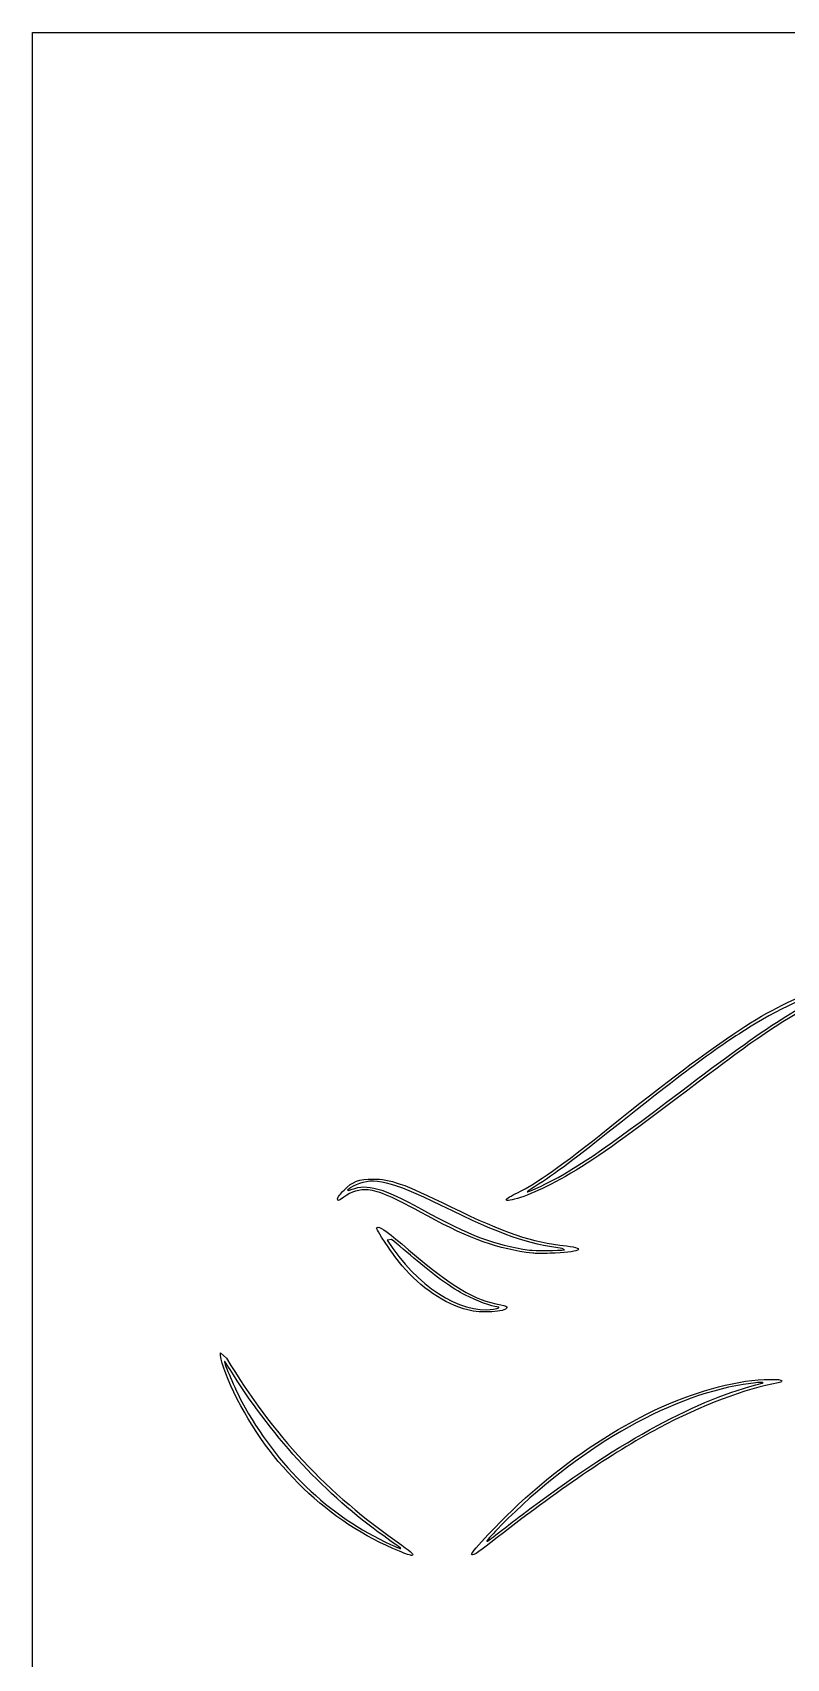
# Model space of a CAD drawing. Extents: x 0.1 to 9.2, y 0.2 to 11.9.
# Drawn here: x 0.09 to 3.67, y 4.13 to 11.86 of the extents above; entities that cross this region are included whole.
import ezdxf

# ---------------------------------------------------------------- set-up
doc = ezdxf.new("R2010")
doc.units = 0
doc.layers.add('Laag_1', color=7, linetype='CONTINUOUS')

msp = doc.modelspace()

# ---------------------------------------------------------------- linework, layer by layer
at = {"layer": 'Laag_1', "color": 7}
for points in [[(0.091356, 11.858106), (9.212454, 11.858106), (9.212454, 0.187669), (0.091356, 0.187669)], [(2.504101, 6.373628)], [(2.341307, 6.311351)], [(2.467303, 6.05635)], [(2.61769, 6.072221)], [(2.158523, 5.786559)], [(2.281744, 5.789778)], [(2.418844, 4.814565)], [(1.83422, 4.639505)], [(1.838828, 4.655402)], [(2.17623, 4.625217)]]:
    msp.add_lwpolyline(points, close=True, dxfattribs=at)
for points in [[(1.796141, 6.122068), (1.776136, 6.118432)], [(2.61769, 6.072221), (2.607987, 6.079468)], [(0.983824, 5.582676), (1.013553, 5.557019)]]:
    msp.add_lwpolyline(points, dxfattribs=at)
for points in [[(2.833569, 6.655029), (3.37243, 7.085521), (3.597411, 7.233118), (3.830493, 7.309052)], [(3.169467, 6.823815), (3.594051, 7.146385), (3.76337, 7.254117), (3.942071, 7.315398)], [(3.95905, 7.326707), (3.856139, 7.314695), (3.688495, 7.245633), (3.529758, 7.149861)], [(4.029393, 7.323781), (3.897165, 7.296632), (3.753466, 7.225093), (3.544303, 7.082287)], [(3.529758, 7.149861), (3.356501, 7.045328), (3.203579, 6.932477), (2.824921, 6.629722)], [(3.544303, 7.082287), (3.476336, 7.035881), (3.406602, 6.98412), (3.016568, 6.690569)], [(2.504101, 6.373628), (2.650158, 6.441924), (2.802267, 6.544841), (3.169467, 6.823815)], [(2.395027, 6.343795), (2.488133, 6.388888), (2.598304, 6.467077), (2.833569, 6.655029)], [(3.016568, 6.690569), (2.807559, 6.533263), (2.678127, 6.447455), (2.552199, 6.382716)], [(2.824921, 6.629722), (2.650896, 6.49058), (2.556401, 6.421234), (2.458261, 6.360643)], [(2.033119, 6.28275), (1.793382, 6.399124), (1.713077, 6.418677), (1.629296, 6.381079)], [(1.540721, 6.315865), (1.540721, 6.321852), (1.55316, 6.338445), (1.571041, 6.356312)], [(1.685164, 6.356904), (1.646796, 6.360653), (1.604704, 6.348294), (1.570618, 6.323272)], [(1.571041, 6.356312), (1.612813, 6.39805), (1.642274, 6.409374), (1.708088, 6.408991)], [(1.629296, 6.381079), (1.588068, 6.362577), (1.571957, 6.345515), (1.609348, 6.359954)], [(1.609348, 6.359954), (1.681288, 6.387733), (1.752302, 6.36745), (1.938521, 6.265936)], [(1.967628, 6.233926), (1.798682, 6.32599), (1.739973, 6.35155), (1.685164, 6.356904)], [(1.708088, 6.408991), (1.794127, 6.408489), (1.846025, 6.389971), (2.079206, 6.276572)], [(2.552199, 6.382716), (2.451902, 6.331154), (2.340935, 6.293603), (2.341307, 6.311351)], [(2.341307, 6.311351), (2.341384, 6.314921), (2.365556, 6.32952), (2.395027, 6.343795)], [(2.458261, 6.360643), (2.423624, 6.339258), (2.441315, 6.34427), (2.504101, 6.373628)], [(1.570618, 6.323272), (1.542764, 6.302825), (1.540721, 6.302319), (1.540721, 6.315865)], [(1.938521, 6.265936), (2.177251, 6.135796), (2.27788, 6.097681), (2.452749, 6.071165)], [(2.607987, 6.079468), (2.442163, 6.099189), (2.328375, 6.139426), (2.033119, 6.28275)], [(2.079206, 6.276572), (2.339124, 6.150169), (2.459132, 6.109508), (2.627357, 6.090845)], [(2.467303, 6.056353), (2.30294, 6.075925), (2.172525, 6.122271), (1.967628, 6.233926)], [(1.749889, 6.132638), (1.722738, 6.174154), (1.720857, 6.179582), (1.733622, 6.179582)], [(1.733622, 6.179582), (1.747173, 6.179582), (1.784082, 6.152247), (1.877714, 6.072867)], [(1.84796, 5.996943), (1.810276, 6.042119), (1.797776, 6.059415), (1.749889, 6.132638)], [(1.776136, 6.118432), (1.917474, 5.898865), (2.115935, 5.769861), (2.281744, 5.789778)], [(1.919116, 6.019377), (1.87776, 6.054123), (1.82242, 6.100333), (1.796141, 6.122068)], [(1.877714, 6.072867), (2.089742, 5.893116), (2.185653, 5.835709), (2.315928, 5.81058)], [(2.452749, 6.071165), (2.474526, 6.067862), (2.595315, 6.068636), (2.61769, 6.072221)], [(2.549773, 6.055939), (2.513753, 6.055055), (2.476642, 6.055241), (2.467303, 6.05635)], [(2.627357, 6.090845), (2.732206, 6.079213), (2.68802, 6.059334), (2.549773, 6.055939)], [(2.158523, 5.786559), (2.048512, 5.815398), (1.935583, 5.8919), (1.84796, 5.996943)], [(2.148323, 5.856851), (2.083361, 5.890754), (2.011898, 5.941427), (1.919116, 6.019377)], [(2.297013, 5.801188), (2.277524, 5.801188), (2.197772, 5.831044), (2.148323, 5.856851)], [(2.34503, 5.797189), (2.341099, 5.776782), (2.221765, 5.76998), (2.158523, 5.786559)], [(2.281744, 5.789778), (2.306397, 5.792739), (2.317703, 5.801188), (2.297013, 5.801188)], [(2.315928, 5.81058), (2.338985, 5.806132), (2.34612, 5.802849), (2.34503, 5.797189)], [(1.048202, 5.395303), (1.007189, 5.480875), (0.981962, 5.554301), (0.983824, 5.582676)], [(1.003676, 5.542209), (0.999094, 5.537949), (1.05451, 5.408241), (1.085784, 5.350025)], [(1.045898, 5.477828), (1.023219, 5.513741), (1.004219, 5.542714), (1.003676, 5.542209)], [(1.013553, 5.557019), (1.231499, 5.191152), (1.487097, 4.91811), (1.845269, 4.668544)], [(1.75946, 4.712403), (1.487462, 4.905416), (1.23919, 5.171734), (1.045898, 5.477828)], [(3.466986, 5.432357), (3.101428, 5.372711), (2.673842, 5.123635), (2.317962, 4.763028)], [(2.400215, 4.863095), (2.747859, 5.184904), (3.140408, 5.39757), (3.47878, 5.447417)], [(2.418844, 4.814565), (2.857809, 5.147402), (3.219295, 5.348146), (3.527292, 5.430117)], [(3.632806, 5.439579), (3.483802, 5.414526), (3.260822, 5.330201), (3.067717, 5.225876)], [(3.549123, 5.441967), (3.537116, 5.442092), (3.500154, 5.437769), (3.466986, 5.432357)], [(3.47878, 5.447417), (3.557115, 5.458956), (3.650998, 5.460198), (3.650998, 5.449695)], [(3.527292, 5.430117), (3.567471, 5.44081), (3.569212, 5.441755), (3.549123, 5.441967)], [(3.650998, 5.449695), (3.650998, 5.445318), (3.644089, 5.441476), (3.632806, 5.439579)], [(1.83422, 4.639505), (1.500946, 4.774159), (1.21337, 5.050678), (1.048202, 5.395303)], [(1.085784, 5.350025), (1.250007, 5.044331), (1.500428, 4.804216), (1.792299, 4.672591)], [(3.067717, 5.225876), (2.835554, 5.100452), (2.596891, 4.937737), (2.268544, 4.681023)], [(2.17623, 4.625217), (2.17623, 4.636905), (2.314488, 4.78374), (2.400215, 4.863095)], [(2.292659, 4.717371), (2.323343, 4.741471), (2.380126, 4.785207), (2.418844, 4.814565)], [(2.317962, 4.763028), (2.234435, 4.678393), (2.227812, 4.666441), (2.292659, 4.717371)], [(1.838828, 4.655402), (1.836293, 4.657575), (1.800578, 4.683226), (1.75946, 4.712403)], [(1.792299, 4.672591), (1.840246, 4.650968), (1.846843, 4.648531), (1.838828, 4.655402)], [(1.892131, 4.619235), (1.889629, 4.618525), (1.863569, 4.627647), (1.83422, 4.639505)], [(1.845269, 4.668544), (1.894923, 4.633946), (1.905343, 4.622982), (1.892131, 4.619235)], [(2.268544, 4.681023), (2.203759, 4.630371), (2.17623, 4.613729), (2.17623, 4.625217)]]:
    msp.add_open_spline(points, degree=3, dxfattribs=at)

doc.saveas('drawing.dxf')
